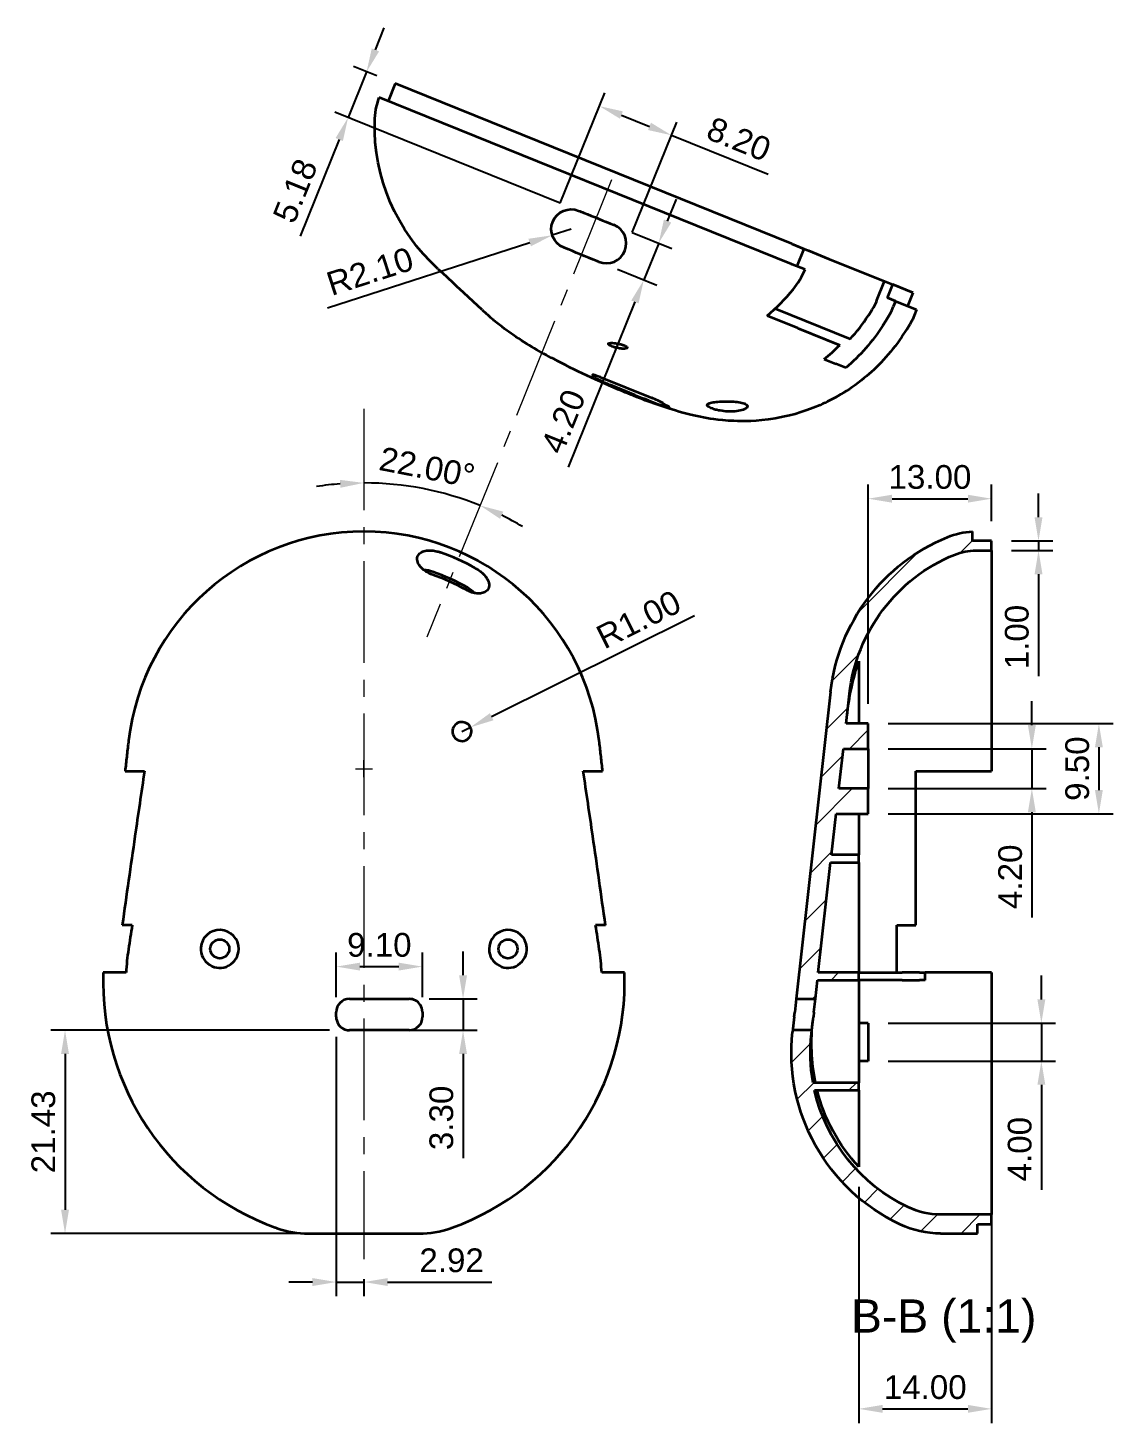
# Model space of a CAD drawing. Header units: millimetres. Extents: x 14 to 276, y 10 to 199.
# Drawn here: x 161.7 to 276.2, y 51.6 to 198.6 of the extents above; entities that cross this region are included whole.
import ezdxf

# ---------------------------------------------------------------- set-up
doc = ezdxf.new("R2010")
doc.units = ezdxf.units.MM
doc.header["$LTSCALE"] = 0.75
doc.linetypes.add('CENTER2', pattern=[28.575, 19.05, -3.175, 3.175, -3.175])
for name, color, linetype, lineweight in [('FD_Dimensions', 7, 'Continuous', 18), ('Hatching', 7, 'Continuous', 18), ('Smart Centers', 7, 'CENTER2', 18), ('View Labels', 7, 'Continuous', 18), ('Visible', 7, 'Continuous', 35)]:
    doc.layers.add(name, color=color, linetype=linetype, lineweight=lineweight)
doc.styles.get("Standard").update_dxf_attribs({"font": 'arial.ttf'})
doc.dimstyles.new('Dim-ISO-25', dxfattribs={"dimtxt": 2.5, "dimasz": 2.5, "dimexe": 1.5, "dimexo": 2.1, "dimgap": 1, "dimtad": 1, "dimzin": 0, "dimdsep": 46, "dimtxsty": 'Standard', "dimcen": 0, "dimazin": 0, "dimtp": 0.1, "dimtm": 0.1, "dimtfac": 0.72, "dimtmove": 0, "dimatfit": 3, "dimfxl": 1, "dimtzin": 0, "dimarcsym": 0})

# ---------------------------------------------------------------- blocks, each defined once
blk = doc.blocks.new('*U8')
at = {"layer": 'Smart Centers', "color": 0, "ltscale": 0.75, "transparency": 16777216}
blk.add_line((0, 51.39212), (0, -38.268726), dxfattribs=at)
blk = doc.blocks.new('*U9')
at = {"layer": 'Smart Centers', "color": 0, "ltscale": 0.75, "transparency": 16777216}
blk.add_line((16.611418, 41.114695), (-2.860965, -7.081135), dxfattribs=at)
blk = doc.blocks.new('*D68')
at = {"layer": 'Defpoints', "color": 0, "transparency": 16777216}
for p in [(207.501236, 124.468969), (208.396591, 124.914322)]:
    blk.add_point(p, dxfattribs=at)
at = {"layer": 'FD_Dimensions', "color": 0, "lineweight": -2, "transparency": 16777216}
for p, q in [((232.023017, 136.666207), (210.634978, 126.027706)), ((207.501236, 124.468969), (208.396591, 124.914322))]:
    blk.add_line(p, q, dxfattribs=at)
at = {"layer": 'FD_Dimensions', "color": 0, "transparency": 16777216}
blk.add_solid([(210.449414, 126.40077), (210.820542, 125.654641), (208.396591, 124.914322)], dxfattribs=at)
at = {"layer": 'FD_Dimensions', "color": 0, "transparency": 16777216, "insert": (226.13941, 136.282168), "char_height": 2.5, "attachment_point": 5, "rotation": 26.44592766}
blk.add_mtext('R1.00', dxfattribs=at)
blk = doc.blocks.new('*D70')
at = {"layer": 'Defpoints', "color": 0, "transparency": 16777216}
for p in [(250.364379, 122.656969), (250.364379, 118.456969), (267.612233, 118.456969)]:
    blk.add_point(p, dxfattribs=at)
at = {"layer": 'FD_Dimensions', "color": 0, "lineweight": -2, "transparency": 16777216}
for p, q in [((267.612233, 125.156969), (267.612233, 127.656969)), ((252.464379, 122.656969), (269.112233, 122.656969)), ((267.612233, 122.656969), (267.612233, 118.456969)), ((252.464379, 118.456969), (269.112233, 118.456969)), ((267.612233, 115.956969), (267.612233, 104.871021))]:
    blk.add_line(p, q, dxfattribs=at)
at = {"layer": 'FD_Dimensions', "color": 0, "transparency": 16777216}
for points in [[(267.195566, 125.156969), (268.0289, 125.156969), (267.612233, 122.656969)], [(267.195566, 115.956969), (268.0289, 115.956969), (267.612233, 118.456969)]]:
    blk.add_solid(points, dxfattribs=at)
at = {"layer": 'FD_Dimensions', "color": 0, "transparency": 16777216, "insert": (265.335801, 109.163995), "char_height": 2.5, "attachment_point": 5, "rotation": 90}
blk.add_mtext('4.20', dxfattribs=at)
blk = doc.blocks.new('*D71')
at = {"layer": 'Defpoints', "color": 0, "transparency": 16777216}
for p in [(250.364379, 125.306969), (250.364379, 115.806969), (274.683072, 115.806969)]:
    blk.add_point(p, dxfattribs=at)
at = {"layer": 'FD_Dimensions', "color": 0, "lineweight": -2, "transparency": 16777216}
for p, q in [((252.464379, 125.306969), (276.183072, 125.306969)), ((274.683072, 122.806969), (274.683072, 118.306969)), ((252.464379, 115.806969), (276.183072, 115.806969))]:
    blk.add_line(p, q, dxfattribs=at)
at = {"layer": 'FD_Dimensions', "color": 0, "transparency": 16777216}
for points in [[(274.266405, 122.806969), (275.099739, 122.806969), (274.683072, 125.306969)], [(274.266405, 118.306969), (275.099739, 118.306969), (274.683072, 115.806969)]]:
    blk.add_solid(points, dxfattribs=at)
at = {"layer": 'FD_Dimensions', "color": 0, "transparency": 16777216, "insert": (272.40664, 120.556969), "char_height": 2.5, "attachment_point": 5, "rotation": 90}
blk.add_mtext('9.50', dxfattribs=at)
blk = doc.blocks.new('*D72')
at = {"layer": 'Defpoints', "color": 0, "transparency": 16777216}
for p in [(194.239236, 94.386969), (197.159236, 68.842066), (197.159236, 66.44088)]:
    blk.add_point(p, dxfattribs=at)
at = {"layer": 'FD_Dimensions', "color": 0, "lineweight": -2, "transparency": 16777216}
for p, q in [((194.239236, 92.286969), (194.239236, 64.94088)), ((191.739236, 66.44088), (189.239236, 66.44088)), ((194.239236, 66.44088), (197.159236, 66.44088)), ((197.159236, 66.742066), (197.159236, 64.94088)), ((199.659236, 66.44088), (210.67015, 66.44088))]:
    blk.add_line(p, q, dxfattribs=at)
at = {"layer": 'FD_Dimensions', "color": 0, "transparency": 16777216}
for points in [[(191.739236, 66.857547), (191.739236, 66.024214), (194.239236, 66.44088)], [(199.659236, 66.857547), (199.659236, 66.024214), (197.159236, 66.44088)]]:
    blk.add_solid(points, dxfattribs=at)
at = {"layer": 'FD_Dimensions', "color": 0, "transparency": 16777216, "insert": (206.414693, 68.717313), "char_height": 2.5, "attachment_point": 5}
blk.add_mtext('2.92', dxfattribs=at)
blk = doc.blocks.new('*D73')
at = {"layer": 'Defpoints', "color": 0, "transparency": 16777216}
for p in [(195.639236, 92.986969), (165.639236, 71.556969), (192.148136, 71.556969)]:
    blk.add_point(p, dxfattribs=at)
at = {"layer": 'FD_Dimensions', "color": 0, "lineweight": -2, "transparency": 16777216}
for p, q in [((193.539236, 92.986969), (164.139236, 92.986969)), ((165.639236, 90.486969), (165.639236, 74.056969)), ((190.048136, 71.556969), (164.139236, 71.556969))]:
    blk.add_line(p, q, dxfattribs=at)
at = {"layer": 'FD_Dimensions', "color": 0, "transparency": 16777216}
for points in [[(165.222569, 90.486969), (166.055903, 90.486969), (165.639236, 92.986969)], [(165.222569, 74.056969), (166.055903, 74.056969), (165.639236, 71.556969)]]:
    blk.add_solid(points, dxfattribs=at)
at = {"layer": 'FD_Dimensions', "color": 0, "transparency": 16777216, "insert": (163.361951, 82.271969), "char_height": 2.5, "attachment_point": 5, "rotation": 90}
blk.add_mtext('21.43', dxfattribs=at)
blk = doc.blocks.new('*D74')
at = {"layer": 'Defpoints', "color": 0, "transparency": 16777216}
for p in [(201.939236, 96.286969), (198.723168, 92.986969), (207.619092, 92.986969)]:
    blk.add_point(p, dxfattribs=at)
at = {"layer": 'FD_Dimensions', "color": 0, "lineweight": -2, "transparency": 16777216}
for p, q in [((207.619092, 98.786969), (207.619092, 101.286969)), ((204.039236, 96.286969), (209.119092, 96.286969)), ((207.619092, 96.286969), (207.619092, 92.986969)), ((200.823168, 92.986969), (209.119092, 92.986969)), ((207.619092, 90.486969), (207.619092, 79.50334))]:
    blk.add_line(p, q, dxfattribs=at)
at = {"layer": 'FD_Dimensions', "color": 0, "transparency": 16777216}
for points in [[(207.202425, 98.786969), (208.035759, 98.786969), (207.619092, 96.286969)], [(207.202425, 90.486969), (208.035759, 90.486969), (207.619092, 92.986969)]]:
    blk.add_solid(points, dxfattribs=at)
at = {"layer": 'FD_Dimensions', "color": 0, "transparency": 16777216, "insert": (205.341807, 83.745154), "char_height": 2.5, "attachment_point": 5, "rotation": 90}
blk.add_mtext('3.30', dxfattribs=at)
blk = doc.blocks.new('*U28')
at = {"layer": 'Smart Centers', "color": 0, "linetype": 'Continuous', "ltscale": 0.75, "transparency": 16777216}
for p, q in [((-0.892969, 0), (0.892969, 0)), ((0, -0.892969), (0, 0.892969))]:
    blk.add_line(p, q, dxfattribs=at)
blk = doc.blocks.new('*D79')
at = {"layer": 'Defpoints', "color": 0, "transparency": 16777216}
for p in [(263.364379, 99.056969), (249.364379, 78.592443), (263.364379, 53.073601)]:
    blk.add_point(p, dxfattribs=at)
at = {"layer": 'FD_Dimensions', "color": 0, "lineweight": -2, "transparency": 16777216}
for p, q in [((263.364379, 96.956969), (263.364379, 51.573601)), ((249.364379, 76.492443), (249.364379, 51.573601)), ((251.864379, 53.073601), (260.864379, 53.073601))]:
    blk.add_line(p, q, dxfattribs=at)
at = {"layer": 'FD_Dimensions', "color": 0, "transparency": 16777216}
for points in [[(251.864379, 53.490267), (251.864379, 52.656934), (249.364379, 53.073601)], [(260.864379, 53.490267), (260.864379, 52.656934), (263.364379, 53.073601)]]:
    blk.add_solid(points, dxfattribs=at)
at = {"layer": 'FD_Dimensions', "color": 0, "transparency": 16777216, "insert": (256.364379, 55.350033), "char_height": 2.5, "attachment_point": 5}
blk.add_mtext('14.00', dxfattribs=at)
blk = doc.blocks.new('*D80')
at = {"layer": 'Defpoints', "color": 0, "transparency": 16777216}
for p in [(250.364379, 93.739969), (250.364379, 89.739969), (268.615453, 89.739969)]:
    blk.add_point(p, dxfattribs=at)
at = {"layer": 'FD_Dimensions', "color": 0, "lineweight": -2, "transparency": 16777216}
for p, q in [((268.615453, 96.239969), (268.615453, 98.739969)), ((252.464379, 93.739969), (270.115453, 93.739969)), ((268.615453, 93.739969), (268.615453, 89.739969)), ((252.464379, 89.739969), (270.115453, 89.739969)), ((268.615453, 87.239969), (268.615453, 76.154021))]:
    blk.add_line(p, q, dxfattribs=at)
at = {"layer": 'FD_Dimensions', "color": 0, "transparency": 16777216}
for points in [[(268.198787, 96.239969), (269.03212, 96.239969), (268.615453, 93.739969)], [(268.198787, 87.239969), (269.03212, 87.239969), (268.615453, 89.739969)]]:
    blk.add_solid(points, dxfattribs=at)
at = {"layer": 'FD_Dimensions', "color": 0, "transparency": 16777216, "insert": (266.339021, 80.446995), "char_height": 2.5, "attachment_point": 5, "rotation": 90}
blk.add_mtext('4.00', dxfattribs=at)
blk = doc.blocks.new('*D88')
at = {"layer": 'Defpoints', "color": 0, "transparency": 16777216}
for p in [(263.364379, 149.013665), (263.364379, 144.556969), (250.364379, 125.306969)]:
    blk.add_point(p, dxfattribs=at)
at = {"layer": 'FD_Dimensions', "color": 0, "lineweight": -2, "transparency": 16777216}
for p, q in [((250.364379, 127.406969), (250.364379, 150.513665)), ((263.364379, 146.656969), (263.364379, 150.513665)), ((252.864379, 149.013665), (260.864379, 149.013665))]:
    blk.add_line(p, q, dxfattribs=at)
at = {"layer": 'FD_Dimensions', "color": 0, "transparency": 16777216}
for points in [[(252.864379, 149.430332), (252.864379, 148.596999), (250.364379, 149.013665)], [(260.864379, 149.430332), (260.864379, 148.596999), (263.364379, 149.013665)]]:
    blk.add_solid(points, dxfattribs=at)
at = {"layer": 'FD_Dimensions', "color": 0, "transparency": 16777216, "insert": (256.864379, 151.290951), "char_height": 2.5, "attachment_point": 5}
blk.add_mtext('13.00', dxfattribs=at)
blk = doc.blocks.new('*D89')
at = {"layer": 'Defpoints', "color": 0, "transparency": 16777216}
for p in [(223.279237, 182.615134), (197.159236, 158.502912), (205.441411, 149.610636), (203.806854, 134.419304), (197.159236, 68.842066)]:
    blk.add_point(p, dxfattribs=at)
at = {"layer": 'FD_Dimensions', "color": 0, "lineweight": -2, "transparency": 16777216}
for start, end in [(94.380054, 98.760108), (67.999997, 90), (59.239888, 63.619942)]:
    blk.add_arc((197.159236, 117.965875), 32.71063, start, end, dxfattribs=at)
at = {"layer": 'FD_Dimensions', "color": 0, "transparency": 16777216}
for points in [[(194.64514, 150.997333), (194.676985, 150.164608), (197.159236, 150.676505)], [(211.522599, 146.890152), (211.864069, 147.650311), (209.412856, 148.294642)]]:
    blk.add_solid(points, dxfattribs=at)
at = {"layer": 'FD_Dimensions', "color": 0, "transparency": 16777216, "insert": (203.835083, 152.310126), "char_height": 2.5, "attachment_point": 5, "rotation": 348.99999773}
blk.add_mtext('22.00°', dxfattribs=at)
blk = doc.blocks.new('*D94')
at = {"layer": 'Defpoints', "color": 0, "transparency": 16777216}
for p in [(263.364379, 144.556969), (263.364379, 143.556969), (268.314046, 143.556969)]:
    blk.add_point(p, dxfattribs=at)
at = {"layer": 'FD_Dimensions', "color": 0, "lineweight": -2, "transparency": 16777216}
for p, q in [((268.314046, 147.056969), (268.314046, 149.556969)), ((265.464379, 144.556969), (269.814046, 144.556969)), ((268.314046, 144.556969), (268.314046, 143.556969)), ((265.464379, 143.556969), (269.814046, 143.556969)), ((268.314046, 141.056969), (268.314046, 130.306969))]:
    blk.add_line(p, q, dxfattribs=at)
at = {"layer": 'FD_Dimensions', "color": 0, "transparency": 16777216}
for points in [[(267.897379, 147.056969), (268.730713, 147.056969), (268.314046, 144.556969)], [(267.897379, 141.056969), (268.730713, 141.056969), (268.314046, 143.556969)]]:
    blk.add_solid(points, dxfattribs=at)
at = {"layer": 'FD_Dimensions', "color": 0, "transparency": 16777216, "insert": (266.037614, 134.431969), "char_height": 2.5, "attachment_point": 5, "rotation": 90}
blk.add_mtext('1.00', dxfattribs=at)
blk = doc.blocks.new('*D95')
at = {"layer": 'Defpoints', "color": 0, "transparency": 16777216}
for p in [(203.339236, 99.690964), (194.239236, 94.386969), (203.339236, 94.386969)]:
    blk.add_point(p, dxfattribs=at)
at = {"layer": 'FD_Dimensions', "color": 0, "lineweight": -2, "transparency": 16777216}
for p, q in [((194.239236, 96.486969), (194.239236, 101.190964)), ((203.339236, 96.486969), (203.339236, 101.190964)), ((196.739236, 99.690964), (200.839236, 99.690964))]:
    blk.add_line(p, q, dxfattribs=at)
at = {"layer": 'FD_Dimensions', "color": 0, "transparency": 16777216}
for points in [[(196.739236, 100.107631), (196.739236, 99.274298), (194.239236, 99.690964)], [(200.839236, 100.107631), (200.839236, 99.274298), (203.339236, 99.690964)]]:
    blk.add_solid(points, dxfattribs=at)
at = {"layer": 'FD_Dimensions', "color": 0, "transparency": 16777216, "insert": (198.789236, 101.967397), "char_height": 2.5, "attachment_point": 5}
blk.add_mtext('9.10', dxfattribs=at)
blk = doc.blocks.new('*D96')
at = {"layer": 'Defpoints', "color": 0, "transparency": 16777216}
for p in [(197.440131, 194.002998), (200.456195, 192.784429), (219.812025, 179.37242)]:
    blk.add_point(p, dxfattribs=at)
at = {"layer": 'FD_Dimensions', "color": 0, "lineweight": -2, "transparency": 16777216}
for p, q in [((198.376647, 196.320957), (199.313164, 198.638917)), ((198.509109, 193.571103), (196.049355, 194.564908)), ((197.440131, 194.002998), (195.497954, 189.195944)), ((217.864939, 180.159094), (194.107179, 189.757854)), ((194.561438, 186.877984), (190.441148, 176.679911))]:
    blk.add_line(p, q, dxfattribs=at)
at = {"layer": 'FD_Dimensions', "color": 0, "transparency": 16777216}
for points in [[(197.990321, 196.477044), (198.762974, 196.164871), (197.440131, 194.002998)], [(194.175111, 187.03407), (194.947764, 186.721898), (195.497954, 189.195944)]]:
    blk.add_solid(points, dxfattribs=at)
at = {"layer": 'FD_Dimensions', "color": 0, "transparency": 16777216, "insert": (189.922363, 181.472734), "char_height": 2.5, "attachment_point": 5, "rotation": 67.99998152}
blk.add_mtext('5.18', dxfattribs=at)
blk = doc.blocks.new('*D97')
at = {"layer": 'Defpoints', "color": 0, "transparency": 16777216}
for p in [(217.026682, 176.78088), (219.025351, 177.425334)]:
    blk.add_point(p, dxfattribs=at)
at = {"layer": 'FD_Dimensions', "color": 0, "lineweight": -2, "transparency": 16777216}
for p, q in [((219.025351, 177.425334), (217.026682, 176.78088)), ((193.322601, 169.137706), (214.647314, 176.013674))]:
    blk.add_line(p, q, dxfattribs=at)
at = {"layer": 'FD_Dimensions', "color": 0, "transparency": 16777216}
blk.add_solid([(214.519446, 176.410235), (214.775181, 175.617112), (217.026682, 176.78088)], dxfattribs=at)
at = {"layer": 'FD_Dimensions', "color": 0, "transparency": 16777216, "insert": (197.800509, 172.973414), "char_height": 2.5, "attachment_point": 5, "rotation": 17.87148999}
blk.add_mtext('R2.10', dxfattribs=at)
blk = doc.blocks.new('*D98')
at = {"layer": 'Defpoints', "color": 0, "transparency": 16777216}
for p in [(223.520761, 177.873993), (221.947413, 173.979821), (226.68268, 172.066649)]:
    blk.add_point(p, dxfattribs=at)
at = {"layer": 'FD_Dimensions', "color": 0, "lineweight": -2, "transparency": 16777216}
for p, q in [((229.192544, 178.27878), (230.129061, 180.59674)), ((225.467847, 177.087319), (229.646803, 175.398911)), ((228.256028, 175.960821), (226.68268, 172.066649)), ((223.894499, 173.193147), (228.073456, 171.504739)), ((225.746163, 169.748689), (218.705246, 152.32181))]:
    blk.add_line(p, q, dxfattribs=at)
at = {"layer": 'FD_Dimensions', "color": 0, "transparency": 16777216}
for points in [[(228.806218, 178.434866), (229.578871, 178.122694), (228.256028, 175.960821)], [(225.359837, 169.904775), (226.13249, 169.592603), (226.68268, 172.066649)]]:
    blk.add_solid(points, dxfattribs=at)
at = {"layer": 'FD_Dimensions', "color": 0, "transparency": 16777216, "insert": (218.202751, 157.154953), "char_height": 2.5, "attachment_point": 5, "rotation": 67.99998152}
blk.add_mtext('4.20', dxfattribs=at)
blk = doc.blocks.new('*D99')
at = {"layer": 'Defpoints', "color": 0, "transparency": 16777216}
for p in [(229.602905, 187.321945), (217.078265, 178.212008), (224.681173, 175.140233)]:
    blk.add_point(p, dxfattribs=at)
at = {"layer": 'FD_Dimensions', "color": 0, "lineweight": -2, "transparency": 16777216}
for p, q in [((217.864939, 180.159094), (222.561907, 191.784495)), ((224.317957, 189.457203), (227.284945, 188.258461)), ((225.467847, 177.087319), (230.164815, 188.71272)), ((229.602905, 187.321945), (239.791491, 183.205488))]:
    blk.add_line(p, q, dxfattribs=at)
at = {"layer": 'FD_Dimensions', "color": 0, "transparency": 16777216}
for points in [[(224.474043, 189.843529), (224.161871, 189.070876), (221.999997, 190.393719)], [(227.441031, 188.644788), (227.128859, 187.872135), (229.602905, 187.321945)]]:
    blk.add_solid(points, dxfattribs=at)
at = {"layer": 'FD_Dimensions', "color": 0, "transparency": 16777216, "insert": (236.708944, 186.906129), "char_height": 2.5, "attachment_point": 5, "rotation": 337.99998152}
blk.add_mtext('8.20', dxfattribs=at)

msp = doc.modelspace()

# ---------------------------------------------------------------- hatches: boundary and pattern name
at = {"layer": 'Hatching'}
h = msp.add_hatch(dxfattribs=at)
h.set_pattern_fill('ANSI31', color=256, style=0)
edge = h.paths.add_edge_path(flags=0)
edge.add_spline(control_points=[(242.38, 92.825), (242.122, 90.521), (242.267, 88.189), (243.349, 83.679), (244.278, 81.536), (246.987, 77.424), (248.831, 75.55), (251.855, 73.486), (252.773, 72.961), (253.725, 72.512)], knot_values=[-2.9538759, -2.9538759, -2.9538759, -2.9538759, -2.2582269, -2.2582269, -1.5625779, -1.5625779, -0.7812889, -0.7812889, -0.463965, -0.463965, -0.463965, -0.463965], degree=3, periodic=0)
edge.add_spline(control_points=[(253.725, 72.512), (254.39, 72.199), (255.088, 71.959), (256.523, 71.638), (257.255, 71.557), (257.991, 71.557)], knot_values=[-0.4410841, -0.4410841, -0.4410841, -0.4410841, -0.2205421, -0.2205421, 0, 0, 0, 0], degree=3, periodic=0)
edge.add_line((257.991, 71.557), (261.864, 71.557))
edge.add_line((261.864, 71.557), (261.864, 72.557))
edge.add_line((261.864, 72.557), (263.364, 72.557))
edge.add_line((263.364, 72.557), (263.364, 73.557))
edge.add_line((263.364, 73.557), (257.991, 73.557))
edge.add_spline(control_points=[(257.991, 73.557), (257.402, 73.557), (256.816, 73.622), (255.668, 73.879), (255.11, 74.07), (254.578, 74.321)], knot_values=[-0.3528673, -0.3528673, -0.3528673, -0.3528673, -0.1764337, -0.1764337, 0, 0, 0, 0], degree=3, periodic=0)
edge.add_spline(control_points=[(254.578, 74.321), (253.861, 74.66), (253.165, 75.046), (250.526, 76.748), (248.824, 78.392), (246.152, 82.228), (245.204, 84.382), (244.693, 86.657)], knot_values=[-1.6452359, -1.6452359, -1.6452359, -1.6452359, -1.4063201, -1.4063201, -0.7031601, -0.7031601, -0.0037038, -0.0037038, -0.0037038, -0.0037038], degree=3, periodic=0)
edge.add_line((244.693, 86.657), (249.364, 86.657))
edge.add_line((249.364, 86.657), (249.364, 87.457))
edge.add_line((249.364, 87.457), (244.533, 87.457))
edge.add_spline(control_points=[(244.533, 87.457), (244.407, 88.165), (244.324, 88.881), (244.228, 90.601), (244.256, 91.606), (244.367, 92.603)], knot_values=[-0.5169251, -0.5169251, -0.5169251, -0.5169251, -0.3009301, -0.3009301, 0, 0, 0, 0], degree=3, periodic=0)
edge.add_line((244.367, 92.603), (244.41, 92.987))
edge.add_line((244.41, 92.987), (242.398, 92.987))
edge.add_line((242.398, 92.987), (242.38, 92.825))
edge = h.paths.add_edge_path(flags=0)
edge.add_line((261.364, 144.557), (261.364, 145.549))
edge.add_spline(control_points=[(261.364, 145.549), (260.928, 145.529), (260.494, 145.473), (259.601, 145.283), (259.146, 145.143), (258.705, 144.963)], knot_values=[-0.2737923, -0.2737923, -0.2737923, -0.2737923, -0.142705, -0.142705, 0, 0, 0, 0], degree=3, periodic=0)
edge.add_spline(control_points=[(258.705, 144.963), (256.647, 144.123), (254.743, 142.945), (251.315, 139.937), (249.843, 138.099), (247.471, 133.766), (246.679, 131.259), (246.389, 128.671)], knot_values=[-2.1495261, -2.1495261, -2.1495261, -2.1495261, -1.4821821, -1.4821821, -0.7812889, -0.7812889, 0, 0, 0, 0], degree=3, periodic=0)
edge.add_line((246.389, 128.671), (242.767, 96.287))
edge.add_line((242.767, 96.287), (244.779, 96.287))
edge.add_line((244.779, 96.287), (245, 98.257))
edge.add_line((245, 98.257), (249.364, 98.257))
edge.add_line((249.364, 98.257), (249.364, 99.057))
edge.add_line((249.364, 99.057), (245.089, 99.057))
edge.add_line((245.089, 99.057), (246.387, 110.657))
edge.add_line((246.387, 110.657), (249.364, 110.657))
edge.add_line((249.364, 110.657), (249.364, 111.457))
edge.add_line((249.364, 111.457), (246.476, 111.457))
edge.add_line((246.476, 111.457), (246.963, 115.807))
edge.add_line((246.963, 115.807), (250.364, 115.807))
edge.add_line((250.364, 115.807), (250.364, 118.457))
edge.add_line((250.364, 118.457), (247.259, 118.457))
edge.add_line((247.259, 118.457), (247.729, 122.657))
edge.add_line((247.729, 122.657), (250.364, 122.657))
edge.add_line((250.364, 122.657), (250.364, 125.307))
edge.add_line((250.364, 125.307), (248.025, 125.307))
edge.add_line((248.025, 125.307), (248.377, 128.448))
edge.add_spline(control_points=[(248.377, 128.448), (248.611, 130.538), (249.209, 132.571), (251.079, 136.337), (252.337, 138.042), (255.487, 141.037), (257.386, 142.265), (259.461, 143.112)], knot_values=[-1.9647678, -1.9647678, -1.9647678, -1.9647678, -1.3339639, -1.3339639, -0.7031601, -0.7031601, -0.0301956, -0.0301956, -0.0301956, -0.0301956], degree=3, periodic=0)
edge.add_spline(control_points=[(259.461, 143.112), (259.82, 143.258), (260.193, 143.37), (260.954, 143.519), (261.341, 143.557), (261.729, 143.557)], knot_values=[-0.2327629, -0.2327629, -0.2327629, -0.2327629, -0.1163815, -0.1163815, 0, 0, 0, 0], degree=3, periodic=0)
edge.add_line((261.729, 143.557), (263.364, 143.557))
edge.add_line((263.364, 143.557), (263.364, 144.557))
edge.add_line((263.364, 144.557), (261.364, 144.557))

# ---------------------------------------------------------------- linework, layer by layer
at = {"layer": 'Visible', "extrusion": (-0.347329, 0.14033, 0.927184)}
for p, q in [((200.456, 192.784), (199.707, 190.93)), ((242.287, 175.884), (200.456, 192.784)), ((242.278, 173.73), (198.784, 191.303)), ((242.287, 175.884), (243.58, 175.361)), ((243.58, 175.361), (242.831, 173.507)), ((243.58, 175.361), (244.046, 175.173)), ((244.046, 175.173), (246.179, 174.311)), ((242.348, 173.702), (242.278, 173.73)), ((243.695, 173.158), (242.348, 173.702)), ((246.179, 174.311), (252.081, 171.927)), ((209.637, 168.925), (207.262, 171.131)), ((251.272, 169.925), (252.081, 171.927)), ((252.081, 171.927), (252.941, 171.579)), ((252.379, 170.188), (252.941, 171.579)), ((255.094, 170.709), (252.941, 171.579)), ((254.532, 169.319), (255.094, 170.709)), ((253.24, 169.841), (252.379, 170.188)), ((253.24, 169.841), (252.993, 169.23)), ((253.24, 169.841), (255.459, 168.944)), ((242.943, 166.99), (239.69, 168.305)), ((248.446, 165.845), (240.529, 169.044)), ((250.37, 168.322), (250.692, 168.814)), ((252.219, 167.748), (251.896, 167.254)), ((255.459, 168.944), (255.212, 168.333)), ((242.943, 166.99), (247.347, 165.211)), ((253.897, 166.07), (254.427, 166.856)), ((245.707, 163.717), (246.922, 163.226)), ((221.492, 161.841), (221.34, 161.963)), ((222.116, 161.818), (227.532, 159.63)), ((247.992, 162.794), (246.922, 163.226)), ((225.775, 159.942), (223.124, 161.013))]:
    msp.add_line(p, q, dxfattribs=at)
at = {"layer": 'Visible', "extrusion": (0, 1, -1.276e-13)}
for p, q in [((261.364, 144.557), (261.364, 145.549)), ((263.364, 144.557), (261.364, 144.557)), ((263.364, 143.557), (263.364, 144.557)), ((261.729, 143.557), (263.364, 143.557)), ((263.364, 143.557), (263.364, 123.113)), ((249.364, 131.88), (249.364, 125.307)), ((246.389, 128.671), (242.767, 96.287)), ((248.025, 125.307), (248.377, 128.448)), ((250.364, 125.307), (248.025, 125.307)), ((250.364, 122.657), (250.364, 125.307)), ((247.259, 118.457), (247.729, 122.657)), ((247.729, 122.657), (250.364, 122.657)), ((250.364, 122.657), (250.364, 118.457)), ((263.364, 123.113), (263.364, 120.307)), ((255.364, 113.238), (255.364, 120.307)), ((255.364, 120.307), (259.59, 120.307)), ((259.59, 120.307), (261.511, 120.307)), ((261.511, 120.307), (263.364, 120.307)), ((250.364, 118.457), (247.259, 118.457)), ((250.364, 115.807), (250.364, 118.457)), ((246.476, 111.457), (246.963, 115.807)), ((246.963, 115.807), (250.364, 115.807)), ((249.364, 115.807), (249.364, 111.457)), ((255.364, 104.057), (255.364, 113.238)), ((245.089, 99.057), (246.387, 110.657)), ((246.387, 110.657), (249.364, 110.657)), ((249.364, 111.457), (246.476, 111.457)), ((249.364, 110.657), (249.364, 111.457)), ((249.364, 110.657), (249.364, 99.057)), ((253.364, 101.314), (253.364, 104.057)), ((253.364, 104.057), (255.364, 104.057)), ((253.364, 99.057), (253.364, 101.314)), ((249.364, 99.057), (245.089, 99.057)), ((249.364, 98.257), (249.364, 99.057)), ((249.364, 99.057), (252.536, 99.057)), ((252.536, 99.057), (253.95, 99.057)), ((255.779, 99.057), (253.95, 99.057)), ((255.779, 99.057), (256.364, 99.057)), ((259.381, 99.057), (256.364, 99.057)), ((256.364, 98.257), (256.364, 99.057)), ((259.958, 99.057), (259.381, 99.057)), ((261.205, 99.057), (259.958, 99.057)), ((263.364, 99.057), (261.205, 99.057)), ((263.364, 99.057), (263.364, 74.014)), ((244.779, 96.287), (245, 98.257)), ((245, 98.257), (249.364, 98.257)), ((249.364, 98.257), (249.364, 87.457)), ((252.536, 98.257), (249.364, 98.257)), ((253.95, 98.257), (252.536, 98.257)), ((253.95, 98.257), (255.779, 98.257)), ((256.364, 98.257), (255.779, 98.257)), ((242.767, 96.287), (242.61, 94.887)), ((242.767, 96.287), (244.779, 96.287)), ((244.623, 94.887), (244.779, 96.287)), ((242.554, 94.387), (242.414, 93.13)), ((242.554, 94.387), (242.61, 94.887)), ((244.41, 92.987), (244.567, 94.387)), ((244.623, 94.887), (244.567, 94.387)), ((242.398, 92.987), (242.38, 92.825)), ((242.398, 92.988), (242.398, 92.987)), ((244.41, 92.987), (242.398, 92.987)), ((244.367, 92.603), (244.41, 92.987)), ((250.364, 93.74), (249.364, 93.74)), ((250.364, 93.74), (250.364, 89.74)), ((250.364, 89.74), (249.364, 89.74)), ((249.364, 87.457), (244.533, 87.457)), ((249.364, 86.657), (249.364, 87.457)), ((244.693, 86.657), (249.364, 86.657)), ((249.364, 86.657), (249.364, 78.592)), ((263.364, 73.557), (257.991, 73.557)), ((263.364, 74.014), (263.364, 73.557)), ((263.364, 72.557), (263.364, 73.557)), ((261.864, 71.557), (261.864, 72.557)), ((261.864, 72.557), (263.364, 72.557)), ((257.991, 71.557), (261.864, 71.557))]:
    msp.add_line(p, q, dxfattribs=at)
at = {"layer": 'Visible', "extrusion": (0, 1, 0)}
for p, q in [((171.977, 120.307), (172.395, 120.307)), ((221.924, 120.307), (222.342, 120.307)), ((172.716, 104.057), (171.68, 104.057)), ((222.639, 104.057), (221.603, 104.057)), ((169.852, 99.057), (169.677, 99.057)), ((169.976, 99.057), (169.852, 99.057)), ((172.078, 99.057), (169.976, 99.057)), ((224.343, 99.057), (222.24, 99.057)), ((224.466, 99.057), (224.343, 99.057)), ((224.641, 99.057), (224.466, 99.057)), ((195.639, 96.287), (201.939, 96.287)), ((194.239, 94.387), (194.239, 94.887)), ((203.339, 94.887), (203.339, 94.387)), ((198.723, 92.987), (195.639, 92.987)), ((201.939, 92.987), (198.723, 92.987)), ((191.328, 71.557), (192.148, 71.557)), ((192.148, 71.557), (202.17, 71.557)), ((202.17, 71.557), (202.99, 71.557))]:
    msp.add_line(p, q, dxfattribs=at)
at = {"layer": 'Visible'}
for centre in [(181.959, 101.557), (212.359, 101.557)]:
    msp.add_circle(centre, 1, dxfattribs=at)
at = {"layer": 'Visible', "extrusion": (-1e-16, 1e-16, -1)}
for centre, radius, start, end in [((-206.297, 188.551), 8.001, 1.436, 20.11398), ((-218.578, 188.292), 20.286, 312.14146, 1.30002), ((82.967, -141.345), 426.467, 132.46639, 132.88613), ((-203.006, 159.298), 11.596, 132.07963, 132.78267), ((-247.795, 171.33), 8, 202, 214), ((-226.753, 155.205), 4.341, 116.94232, 123.7838)]:
    msp.add_arc(centre, radius, start, end, dxfattribs=at)
at = {"layer": 'Visible', "extrusion": (-2e-16, 1e-16, -1)}
msp.add_arc((-219.025, 177.425), 2.1, 292, 112, dxfattribs=at)
at = {"layer": 'Visible'}
for centre, radius, start, end in [((222.734, 175.927), 2.1, 248, 68), ((235.851, 176.473), 8.515, 320.62639, 337.08707), ((245.302, 172.335), 6.439, 326.84418, 338.01535), ((245.031, 172.444), 8.586, 326.84535, 338.01537), ((248.328, 211.063), 57.206, 227.44185, 228.97466), ((228.032, 173.101), 13.047, 245.15178, 247.70557), ((252.711, 225.066), 70.475, 247.52943, 249.95406), ((197.159, 120.551), 24.998, 6.76602, 173.23398), ((197.16, 120.467), 24.273, 61.05154, 70.51143), ((203.318, 138.145), 3.345, 70.58483, 87.27965), ((197.161, 120.428), 22.101, 60.4064, 70.79949), ((197.165, 120.238), 21.991, 60.56495, 71.00901), ((206.342, 136.577), 3.525, 44.91411, 60.53267), ((207.501, 124.469), 1, 314.98895, 231.04806), ((207.501, 124.469), 1, 231.04806, 314.98895), ((181.959, 101.557), 2, 359.13208, 176.23184), ((212.359, 101.557), 2, 3.76816, 180.86792), ((181.959, 101.557), 2, 176.23184, 359.13208), ((212.359, 101.557), 2, 180.86792, 3.76816), ((197.159, 98.057), 27.5, 177.91606, 250.13709), ((197.159, 98.057), 27.5, 289.86291, 2.08394), ((195.639, 94.887), 1.4, 90, 180), ((201.939, 94.887), 1.4, 33.87052, 90), ((201.939, 94.887), 1.4, 0, 33.87052), ((195.639, 94.387), 1.4, 180, 243.84385), ((201.939, 94.387), 1.4, 270, 360), ((195.639, 94.387), 1.4, 243.84385, 268.04212), ((195.639, 94.387), 1.4, 268.04212, 270), ((191.328, 81.557), 10, 250.53705, 270), ((202.99, 81.557), 10, 270, 289.46295)]:
    msp.add_arc(centre, radius, start, end, dxfattribs=at)
at = {"layer": 'Visible', "extrusion": (2e-16, 0, -1)}
for centre, radius, start, end in [((-266.265, 126.447), 20, 6.38236, 67.79015), ((-261.729, 137.557), 8, 67.79015, 87.38569), ((-266.265, 126.447), 18, 6.38236, 67.79015), ((-261.729, 137.557), 6, 67.79015, 90), ((-273.499, 123.641), 25.502, 5.55536, 18.84943), ((-265.003, 91.545), 20.627, 348.56881, 7.23942), ((-262.256, 90.602), 20, 295.24676, 6.38236), ((-262.256, 90.602), 18, 349.93818, 6.38236), ((-262.256, 90.602), 18, 295.24676, 347.34058), ((-262.613, 91.048), 18.184, 316.76772, 346.0266), ((-257.991, 81.557), 8, 270, 295.24676), ((-257.991, 81.557), 10, 270, 295.24676)]:
    msp.add_arc(centre, radius, start, end, dxfattribs=at)
at = {"layer": 'Visible'}
for centre, major_axis, ratio, start_param, end_param in [((234.737, 179.362), (6.37, 19.096), 0.924428, 4.1121733, 4.2246645), ((222.543, 161.477), (-1.276, 0.579), 0.1035276, -1.1824387, 0.3883576), ((222.696, 161.355), (-1.276, 0.579), 0.1035276, 0.3883576, 1.5026431), ((222.696, 161.355), (-1.276, 0.579), 0.1035276, 1.9249824, 1.9591539), ((227.959, 159.289), (-1.276, 0.579), 0.1035276, 4.1211024, 5.1007466), ((183.41, 28.993), (15.81, 179.907), 0.1107415, 1.0919612, 1.1501459), ((210.909, 28.993), (-15.81, 179.907), 0.1107415, -1.1501459, -1.0919612), ((181.839, 11.113), (15.81, 179.907), 0.1107415, 1.0376547, 1.0540459), ((212.48, 11.113), (-15.81, 179.907), 0.1107415, -1.0540459, -1.0376547)]:
    msp.add_ellipse(centre, major_axis=major_axis, ratio=ratio, start_param=start_param, end_param=end_param, dxfattribs=at)
for points, knots in [([(219.812, 179.372), (219.99, 179.3), (220.168, 179.228), (221.41, 178.727), (222.47, 178.298), (223.521, 177.874)], [-11.90504263, -11.90504263, -11.90504263, -11.90504263, -11.84730497, -11.84730497, -11.5033683, -11.5033683, -11.5033683, -11.5033683]), ([(221.947, 173.98), (221.883, 174.006), (221.819, 174.032), (220.585, 174.53), (219.409, 175.005), (218.239, 175.478)], [-3.45813397, -3.45813397, -3.45813397, -3.45813397, -3.43715722, -3.43715722, -3.0561651, -3.0561651, -3.0561651, -3.0561651]), ([(253.897, 166.07), (252.698, 164.293), (251.282, 162.827), (248.241, 160.356), (246.647, 159.488), (243.312, 158.029), (241.776, 157.685), (238.481, 157.126), (237.197, 157.161), (234.45, 157.277), (233.489, 157.47), (231.19, 157.93), (230.256, 158.218), (227.607, 159.061), (226.056, 159.66), (223.172, 160.86), (221.905, 161.422), (219.47, 162.567), (218.306, 163.144), (215.782, 164.482), (214.531, 165.166), (212.328, 166.676), (211.711, 167.114), (210.883, 167.808)], [-1.1648748, -1.1648748, -1.1648748, -1.1648748, -1.1307823, -1.1307823, -1.0895249, -1.0895249, -1.0304076, -1.0304076, -0.9314719, -0.9314719, -0.7638122, -0.7638122, -0.4650751, -0.4650751, 0.0884634, 0.0884634, 0.5140565, 0.5140565, 0.92167, 0.92167, 1.4282375, 1.4282375, 1.602818, 1.602818, 1.602818, 1.602818]), ([(223.558, 164.99), (223.476, 165.015), (223.398, 165.042), (223.251, 165.1), (223.185, 165.13), (223.069, 165.191), (223.023, 165.221), (222.955, 165.28), (222.937, 165.307), (222.936, 165.358), (222.957, 165.38), (223.048, 165.414), (223.122, 165.424), (223.309, 165.429), (223.419, 165.425), (223.657, 165.402), (223.78, 165.385), (224.025, 165.341), (224.144, 165.315), (224.37, 165.256), (224.475, 165.223), (224.645, 165.16), (224.711, 165.13), (224.821, 165.07), (224.863, 165.04), (224.922, 164.977), (224.933, 164.946), (224.911, 164.888), (224.871, 164.863), (224.807, 164.846)], [-0.4921353, -0.4921353, -0.4921353, -0.4921353, -0.46499355, -0.46499355, -0.43619558, -0.43619558, -0.40551371, -0.40551371, -0.37224346, -0.37224346, -0.33448701, -0.33448701, -0.29201405, -0.29201405, -0.25068202, -0.25068202, -0.21199065, -0.21199065, -0.1756533, -0.1756533, -0.13958214, -0.13958214, -0.10949198, -0.10949198, -0.07890484, -0.07890484, -0.04214979, -0.04214979, 0, 0, 0, 0]), ([(233.473, 158.735), (233.409, 158.791), (233.374, 158.847), (233.378, 158.959), (233.436, 159.014), (233.634, 159.105), (233.794, 159.146), (234.198, 159.211), (234.442, 159.235), (234.939, 159.266), (235.229, 159.275), (235.815, 159.272), (236.111, 159.26), (236.606, 159.213), (236.84, 159.179), (237.226, 159.082), (237.376, 159.019), (237.47, 158.952), (237.475, 158.948), (237.481, 158.944), (237.486, 158.94)], [-0.61573333, -0.61573333, -0.61573333, -0.61573333, -0.55413338, -0.55413338, -0.47808757, -0.47808757, -0.39627262, -0.39627262, -0.31445767, -0.31445767, -0.23164255, -0.23164255, -0.14882743, -0.14882743, -0.07441372, -0.07441372, 0, 0, 0, 0.00439532, 0.00439532, 0.00439532, 0.00439532]), ([(237.486, 158.94), (237.536, 158.901), (237.57, 158.861), (237.615, 158.765), (237.613, 158.709), (237.542, 158.575), (237.444, 158.499), (237.14, 158.36), (236.926, 158.301), (236.439, 158.222), (236.172, 158.201), (235.64, 158.198), (235.382, 158.211), (234.867, 158.268), (234.616, 158.311), (234.21, 158.407), (234.05, 158.454), (233.808, 158.543), (233.718, 158.583), (233.572, 158.661), (233.516, 158.698), (233.473, 158.735)], [-0.66982915, -0.66982915, -0.66982915, -0.66982915, -0.62787455, -0.62787455, -0.57032634, -0.57032634, -0.48518002, -0.48518002, -0.39034622, -0.39034622, -0.30187218, -0.30187218, -0.22470097, -0.22470097, -0.14637384, -0.14637384, -0.08657043, -0.08657043, -0.04156338, -0.04156338, 0, 0, 0, 0]), ([(204.321, 141.031, 0), (204.303, 141.038, 0), (204.285, 141.044, 0), (204.224, 141.066, 0), (204.183, 141.082, 0), (204.076, 141.127, 0), (204.012, 141.156, 0), (203.779, 141.273, 0), (203.623, 141.372, 0), (203.317, 141.61, 0), (203.179, 141.75, 0), (202.928, 142.084, 0), (202.838, 142.277, 0), (202.755, 142.671, 0), (202.78, 142.868, 0), (202.949, 143.178, 0), (203.075, 143.298, 0), (203.391, 143.463, 0), (203.565, 143.516, 0), (203.932, 143.566, 0), (204.115, 143.57, 0), (204.497, 143.541, 0), (204.69, 143.509, 0), (204.958, 143.443, 0), (205.029, 143.423, 0), (205.144, 143.388, 0), (205.188, 143.374, 0), (205.24, 143.356, 0), (205.249, 143.352, 0), (205.258, 143.349, 0)], [-1.02571101, -1.02571101, -1.02571101, -1.02571101, -1.01990003, -1.01990003, -1.00634313, -1.00634313, -0.98490863, -0.98490863, -0.92618758, -0.92618758, -0.85523705, -0.85523705, -0.76062142, -0.76062142, -0.65011055, -0.65011055, -0.55458218, -0.55458218, -0.47505315, -0.47505315, -0.40924608, -0.40924608, -0.34710776, -0.34710776, -0.3247421, -0.3247421, -0.31086313, -0.31086313, -0.30802197, -0.30802197, -0.30802197, -0.30802197]), ([(208.908, 141.707, 0), (208.914, 141.704, 0), (208.92, 141.701, 0), (208.965, 141.676, 0), (209.004, 141.653, 0), (209.1, 141.595, 0), (209.157, 141.559, 0), (209.351, 141.428, 0), (209.48, 141.329, 0), (209.78, 141.066, 0), (209.933, 140.899, 0), (210.202, 140.527, 0), (210.299, 140.325, 0), (210.397, 139.916, 0), (210.38, 139.713, 0), (210.225, 139.394, 0), (210.102, 139.268, 0), (209.798, 139.105, 0), (209.633, 139.055, 0), (209.289, 139.019, 0), (209.12, 139.022, 0), (208.768, 139.073, 0), (208.589, 139.119, 0), (208.321, 139.219, 0), (208.234, 139.256, 0), (208.102, 139.32, 0), (208.056, 139.343, 0), (207.998, 139.375, 0), (207.985, 139.382, 0), (207.972, 139.39, 0)], [-1.13256563, -1.13256563, -1.13256563, -1.13256563, -1.13063632, -1.13063632, -1.11702932, -1.11702932, -1.09668827, -1.09668827, -1.04581964, -1.04581964, -0.96732464, -0.96732464, -0.87095587, -0.87095587, -0.75956276, -0.75956276, -0.66266752, -0.66266752, -0.58527414, -0.58527414, -0.52294818, -0.52294818, -0.4634006, -0.4634006, -0.43453711, -0.43453711, -0.41905258, -0.41905258, -0.41453985, -0.41453985, -0.41453985, -0.41453985]), ([(172.318, 123.34, 0), (172.26, 122.831, 0), (172.203, 122.321, 0), (172.089, 121.31, 0), (172.033, 120.808, 0), (171.977, 120.307, 0)], [-0.30748085, -0.30748085, -0.30748085, -0.30748085, -0.15362633, -0.15362633, -0.00224389, -0.00224389, -0.00224389, -0.00224389]), ([(172.336, 123.496, 0), (172.333, 123.47, 0), (172.33, 123.444, 0), (172.324, 123.392, 0), (172.321, 123.366, 0), (172.318, 123.34, 0)], [-0.015704259, -0.015704259, -0.015704259, -0.015704259, -0.007852391, -0.007852391, 0, 0, 0, 0]), ([(222.001, 123.34, 0), (221.998, 123.366, 0), (221.995, 123.392, 0), (221.989, 123.444, 0), (221.986, 123.47, 0), (221.983, 123.496, 0)], [-0.015704261, -0.015704261, -0.015704261, -0.015704261, -0.007851864, -0.007851864, 0, 0, 0, 0]), ([(222.342, 120.307, 0), (222.285, 120.809, 0), (222.229, 121.311, 0), (222.115, 122.322, 0), (222.058, 122.831, 0), (222.001, 123.34, 0)], [-0.30523693, -0.30523693, -0.30523693, -0.30523693, -0.15364708, -0.15364708, 0, 0, 0, 0]), ([(242.414, 93.13), (242.409, 93.087), (242.405, 93.053), (242.4, 93.005), (242.398, 92.991), (242.398, 92.988)], [-0.059210158, -0.059210158, -0.059210158, -0.059210158, -0.029519669, -0.029519669, 0, 0, 0, 0]), ([(187.816, 72.193, 0), (187.846, 72.182, 0), (187.876, 72.171, 0), (187.937, 72.149, 0), (187.967, 72.139, 0), (187.996, 72.128, 0)], [-0.013758415, -0.013758415, -0.013758415, -0.013758415, -0.006879208, -0.006879208, 0, 0, 0, 0]), ([(206.322, 72.128, 0), (206.352, 72.139, 0), (206.382, 72.149, 0), (206.442, 72.171, 0), (206.473, 72.182, 0), (206.503, 72.193, 0)], [0, 0, 0, 0, 0.006879208, 0.006879208, 0.013758415, 0.013758415, 0.013758415, 0.013758415])]:
    msp.add_open_spline(points, degree=3, knots=knots, dxfattribs=at)
at = {"layer": 'Visible', "extrusion": (-1.8462e-12, 1.6671e-12, -1)}
msp.add_open_spline([(239.69, 168.305), (240.685, 169.134), (241.604, 170.061), (242.434, 171.071)], degree=3, dxfattribs=at)
at = {"layer": 'Visible', "extrusion": (6.8542e-12, -5.5097e-12, -1)}
msp.add_open_spline([(248.446, 165.845), (249.15, 166.612), (249.795, 167.44), (250.37, 168.322)], degree=3, dxfattribs=at)
at = {"layer": 'Visible', "extrusion": (-7.639e-13, 7.707e-13, -1)}
msp.add_open_spline([(251.896, 167.254), (250.803, 165.58), (249.486, 164.077), (247.992, 162.794)], degree=3, dxfattribs=at)
at = {"layer": 'Visible', "extrusion": (-7.371e-13, -6.4212e-12, -1)}
msp.add_open_spline([(224.807, 164.846), (224.766, 164.835), (224.714, 164.827), (224.594, 164.819), (224.527, 164.819), (224.4, 164.825), (224.344, 164.829), (224.232, 164.842), (224.175, 164.849), (224.046, 164.87), (223.973, 164.884), (223.783, 164.925), (223.667, 164.956), (223.558, 164.99)], degree=3, knots=[-0.15075132, -0.15075132, -0.15075132, -0.15075132, -0.12320118, -0.12320118, -0.0959917, -0.0959917, -0.07662653, -0.07662653, -0.05839239, -0.05839239, -0.03581265, -0.03581265, 0, 0, 0, 0], dxfattribs=at)
at = {"layer": 'Visible', "extrusion": (-5.0688e-12, -1.78753e-11, -1)}
msp.add_open_spline([(228.554, 158.861), (228.638, 158.83), (228.719, 158.802), (228.871, 158.751), (228.943, 158.728), (229.131, 158.67), (229.229, 158.644), (229.366, 158.617), (229.403, 158.617), (229.408, 158.644), (229.38, 158.669), (229.325, 158.705)], degree=3, knots=[-0.33717952, -0.33717952, -0.33717952, -0.33717952, -0.30822836, -0.30822836, -0.27908063, -0.27908063, -0.22392167, -0.22392167, -0.16802819, -0.16802819, -0.11618705, -0.11618705, -0.11618705, -0.11618705], dxfattribs=at)
at = {"layer": 'Visible', "extrusion": (7.61508e-11, 1.15533e-10, -1)}
msp.add_open_spline([(229.167, 158.813), (229.219, 158.776), (229.272, 158.74), (229.325, 158.705)], degree=3, dxfattribs=at)
at = {"layer": 'Visible'}
for points in [[(172.395, 120.307, 0), (172.817, 120.307, 0), (173.361, 120.307, 0), (174.021, 120.307, 0)], [(174.021, 120.307, 0), (173.683, 118.019, 0), (173.346, 115.726, 0), (173.012, 113.438, 0)], [(220.297, 120.307, 0), (220.957, 120.307, 0), (221.502, 120.307, 0), (221.924, 120.307, 0)], [(221.307, 113.438, 0), (220.972, 115.726, 0), (220.636, 118.019, 0), (220.297, 120.307, 0)], [(172.328, 101.52, 0), (172.204, 100.703, 0), (172.121, 99.881, 0), (172.078, 99.057, 0)], [(222.24, 99.057, 0), (222.198, 99.881, 0), (222.114, 100.703, 0), (221.991, 101.52, 0)]]:
    msp.add_open_spline(points, degree=3, dxfattribs=at)

# ---------------------------------------------------------------- block references
at = {"layer": 'Smart Centers', "ltscale": 0.75}
for name, p in [('*U9', (206.668, 141.5)), ('*U8', (197.159, 107.111)), ('*U28', (197.159, 120.551))]:
    msp.add_blockref(name, p, dxfattribs=at)

# ---------------------------------------------------------------- texts
at = {"layer": 'View Labels', "insert": (258.316, 60.057), "char_height": 3.5, "width": 20.77797, "attachment_point": 8}
msp.add_mtext('B-B (1:1)', dxfattribs=at)

# ---------------------------------------------------------------- dimensions: what is measured, and where the dimension line sits
at = {"layer": 'FD_Dimensions'}
for base, p1, p2, angle, picture, middle, dimtype in [((197.44, 194.003), (219.812, 179.372), (200.456, 192.784), 248, '*D96', (192.033, 180.62), 160), ((226.683, 172.067), (223.521, 177.874), (221.947, 173.98), 248, '*D98', (220.313, 156.302), 161), ((267.612, 118.457), (250.364, 122.657), (250.364, 118.457), 90, '*D70', (267.612, 109.164), 160), ((274.683, 115.807), (250.364, 125.307), (250.364, 115.807), 90, '*D71', (274.683, 120.557), 160)]:
    dim = msp.add_linear_dim(base=base, p1=p1, p2=p2, angle=angle, dimstyle='Dim-ISO-25', override={"dimlfac": 1}, dxfattribs=at)
    dim.commit()
    dim.dimension.update_dxf_attribs({"geometry": picture, "text_midpoint": middle, "dimtype": dimtype})
for p1, p2, distance, picture, middle in [((217.078, 178.212), (224.681, 175.14), 13.138, '*D99', (236.709, 186.906)), ((194.239, 94.387), (203.339, 94.387), 5.304, '*D95', (198.789, 101.967))]:
    dim = msp.add_aligned_dim(p1=p1, p2=p2, distance=distance, dimstyle='Dim-ISO-25', override={"dimlfac": 1, "dimclrd": 0, "dimclre": 0}, dxfattribs=at)
    dim.commit()
    dim.dimension.update_dxf_attribs({"geometry": picture, "text_midpoint": middle})
dim = msp.add_angular_dim_2l(base=(205.441, 149.611), line1=((223.279, 182.615), (203.807, 134.419)), line2=((197.159, 158.503), (197.159, 68.842)), dimstyle='Dim-ISO-25', override={"dimlfac": 1, "dimpost": ''}, dxfattribs=at)
dim.commit()
dim.dimension.update_dxf_attribs({"geometry": '*D89', "text_midpoint": (203.835, 152.31)})
for center, mpoint, override, picture, middle in [((219.025, 177.425), (217.027, 176.781), {"dimlfac": 1, "dimse1": 1, "dimclrd": 0, "dimclre": 0}, '*D97', (198.499, 170.807)), ((207.501, 124.469), (208.397, 124.914), {"dimlfac": 1, "dimse1": 1}, '*D68', (227.153, 134.244))]:
    dim = msp.add_radius_dim(center=center, mpoint=mpoint, dimstyle='Dim-ISO-25', override=override, dxfattribs=at)
    dim.commit()
    dim.dimension.update_dxf_attribs({"geometry": picture, "text_midpoint": middle, "dimtype": 164})
for base, p1, p2, picture, middle in [((263.364, 149.014), (250.364, 125.307), (263.364, 144.557), '*D88', (256.864, 151.291)), ((263.364, 53.074), (249.364, 78.592), (263.364, 99.057), '*D79', (256.364, 55.35))]:
    dim = msp.add_linear_dim(base=base, p1=p1, p2=p2, dimstyle='Dim-ISO-25', override={"dimlfac": 1, "dimclrd": 0, "dimclre": 0}, dxfattribs=at)
    dim.commit()
    dim.dimension.update_dxf_attribs({"geometry": picture, "text_midpoint": middle})
for base, p1, p2, picture, middle in [((268.314, 143.557), (263.364, 144.557), (263.364, 143.557), '*D94', (266.038, 134.432)), ((207.619, 92.987), (201.939, 96.287), (198.723, 92.987), '*D74', (205.342, 83.745)), ((268.615, 89.74), (250.364, 93.74), (250.364, 89.74), '*D80', (266.339, 80.447)), ((165.639, 71.557), (195.639, 92.987), (192.148, 71.557), '*D73', (163.362, 82.272))]:
    dim = msp.add_linear_dim(base=base, p1=p1, p2=p2, angle=90, dimstyle='Dim-ISO-25', override={"dimlfac": 1, "dimclrd": 0, "dimclre": 0}, dxfattribs=at)
    dim.commit()
    dim.dimension.update_dxf_attribs({"geometry": picture, "text_midpoint": middle})
dim = msp.add_linear_dim(base=(197.159, 66.441), p1=(194.239, 94.387), p2=(197.159, 68.842), dimstyle='Dim-ISO-25', override={"dimlfac": 1}, dxfattribs=at)
dim.commit()
dim.dimension.update_dxf_attribs({"geometry": '*D72', "text_midpoint": (206.415, 66.441), "dimtype": 160})

doc.saveas('drawing.dxf')
